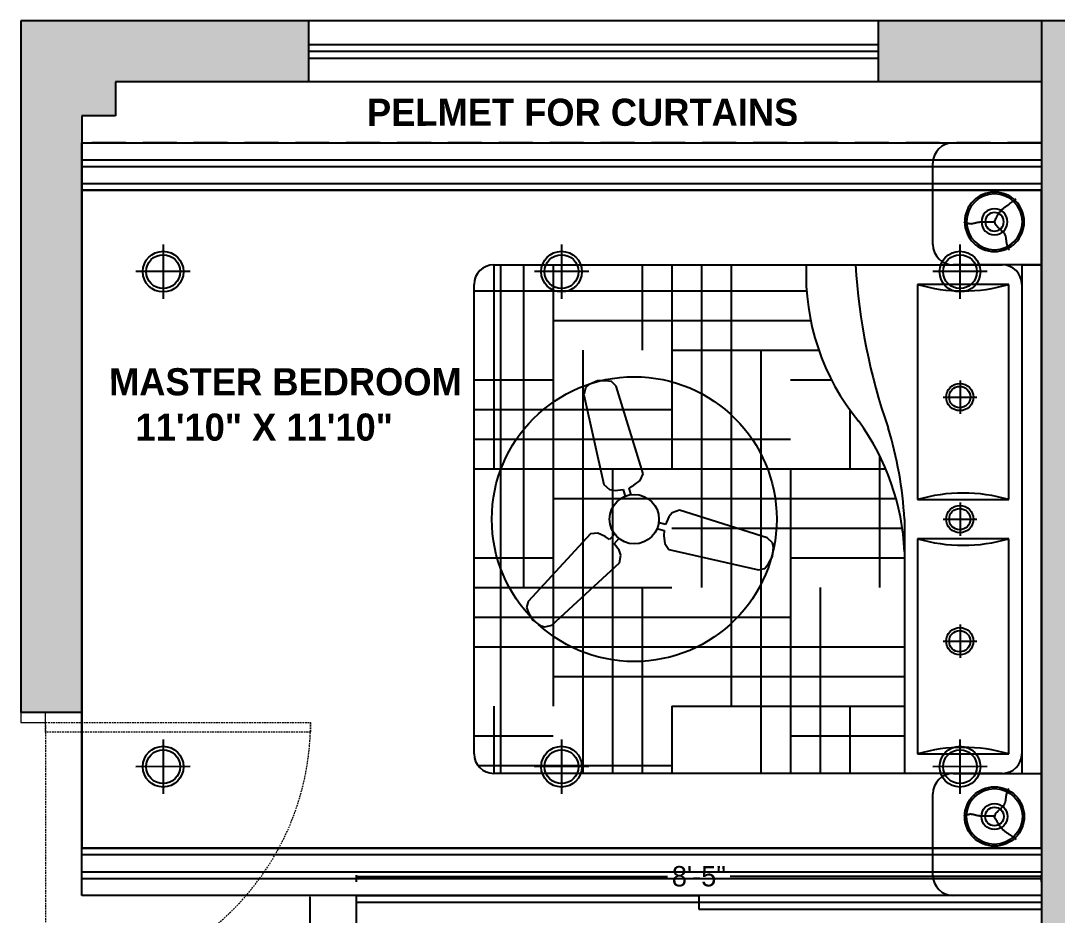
# Model space of a CAD drawing. Header units: inches. Extents: x 9636 to 21597, y -10243 to 557.
# Drawn here: x 12166.2 to 12319, y -6060.4 to -5928.5 of the extents above; entities that cross this region are included whole.
import ezdxf

# ---------------------------------------------------------------- set-up
doc = ezdxf.new("R2010")
doc.units = ezdxf.units.IN
doc.header["$MEASUREMENT"] = 0
for name, pattern in [('DASHED', [0.75, 0.5, -0.25]), ('DASHED2', [0.375, 0.25, -0.125]), ('HIDDEN', [0.375, 0.25, -0.125])]:
    doc.linetypes.add(name, pattern=pattern)
for name, color, linetype in [('A-Door-Frame', 1, 'Continuous'), ('A-Door-Swing', 8, 'HIDDEN'), ('IEL-HATCH-002', 7, 'Continuous'), ('TEFRİŞ', 11, 'Continuous'), ('THIET-BI', 21, 'Continuous')]:
    doc.layers.add(name, color=color, linetype=linetype)
doc.styles.add('HEMI', font='stylu.ttf')
doc.styles.add('MtXpl_Stylus_BT', font='')
doc.styles.get('MtXpl_Stylus_BT').set_extended_font_data('Stylus BT', bold=True)
pattern_1 = [(360, (11492.2, -2739.6), (744, 744), [744, -744]), (360, (11492.2, -2863.6), (744, 744), [744, -744]), (360, (11492.2, -2987.6), (744, 744), [744, -744]), (360, (11492.2, -3111.6), (744, 744), [744, -744]), (360, (11492.2, -3235.6), (744, 744), [744, -744]), (360, (11492.2, -3359.6), (744, 744), [744, -744]), (360, (11492.2, -3483.6), (744, 744), [744, -744]), (270, (12236.2, -2739.6), (-744, -744), [744, -744]), (270, (12360.2, -2739.6), (-744, -744), [744, -744]), (270, (12484.2, -2739.6), (-744, -744), [744, -744]), (270, (12608.2, -2739.6), (-744, -744), [744, -744]), (270, (12732.2, -2739.6), (-744, -744), [744, -744]), (270, (12856.2, -2739.6), (-744, -744), [744, -744]), (270, (12980.2, -2739.6), (-744, -744), [744, -744])]

# ---------------------------------------------------------------- blocks, each defined once
blk = doc.blocks.new('bhtrht')
at = {"layer": 'IEL-HATCH-002', "true_color": 0x939598, "transparency": 33554687}
h = blk.add_hatch(color=252, dxfattribs=at)
h.dxf.hatch_style = 1
h.paths.add_polyline_path([(12208.66, -5928.51), (12166.16, -5928.51), (12166.16, -6030.51), (12169.83, -6030.51), (12175.16, -6030.51), (12175.16, -5942.51), (12180.16, -5942.51), (12180.16, -5937.51), (12208.66, -5937.51)])
h.paths.add_polyline_path([(12316.66, -5928.51), (12292.66, -5928.51), (12292.66, -5937.51), (12316.66, -5937.51)])
h.paths.add_polyline_path([(12395.16, -5928.51), (12316.66, -5928.51), (12316.66, -6147.51), (12323.16, -6147.51), (12323.16, -5937.51), (12395.16, -5937.51)])
h.paths.add_polyline_path([(12424.16, -6147.51), (12400.16, -6147.51), (12400.16, -6033.51), (12396.5, -6033.51), (12395.16, -6033.51), (12395.16, -6147.51), (12323.16, -6147.51), (12316.66, -6147.51), (12316.66, -6156.51), (12323.16, -6156.51), (12395.16, -6156.51), (12424.16, -6156.51), (12424.16, -6152.84)])
h.paths.add_polyline_path([(12316.66, -6147.51), (12175.16, -6147.51), (12175.16, -6127.81), (12175.16, -6084.51), (12184.66, -6084.51), (12184.66, -6079.51), (12175.16, -6079.51), (12175.16, -6072.51), (12166.16, -6072.51), (12166.16, -6156.51), (12316.66, -6156.51)])
h.paths.add_polyline_path([(12636.16, -5928.51), (12606.56, -5928.51), (12606.56, -5937.51), (12627.16, -5937.51), (12627.16, -6129.51), (12627.16, -6135.51), (12627.16, -6147.51), (12467.16, -6147.51), (12467.16, -6156.51), (12636.16, -6156.51)])
h.paths.add_polyline_path([(12514.56, -5928.51), (12496.56, -5928.51), (12496.56, -5937.51), (12514.56, -5937.51)], flags=17)
h.paths.add_polyline_path([(12423.56, -5928.51), (12395.16, -5928.51), (12395.16, -6003.51), (12400.16, -6003.51), (12400.16, -5937.51), (12423.56, -5937.51)])
h = blk.add_hatch(dxfattribs=at)
h.set_pattern_fill('AR-PARQ1', color=252, scale=62, angle=-90)
h.set_pattern_definition(pattern_1)
h.paths.add_polyline_path([(12296.47, -6039.51), (12296.47, -6006.82, 0.147224), (12289.74, -5987.59, -0.185244), (12281.99, -5964.51), (12235.89, -5964.51, 0.414214), (12233.01, -5967.39), (12233.01, -6036.62, 0.414214), (12235.89, -6039.51)])
h = blk.add_hatch(dxfattribs=at)
h.set_pattern_fill('AR-PARQ1', color=252, scale=62, angle=-90)
h.set_pattern_definition(pattern_1)
h.paths.add_polyline_path([(12296.47, -6039.51), (12296.47, -6006.82, 0.147224), (12289.74, -5987.59, -0.185244), (12281.99, -5964.51), (12235.89, -5964.51, 0.414214), (12233.01, -5967.39), (12233.01, -6036.62, 0.414214), (12235.89, -6039.51)])
at = {"color": 252, "true_color": 0x939598}
for p, q in [((12316.66, -5928.51), (12166.16, -5928.51)), ((12166.16, -5928.51), (12166.16, -6030.51)), ((12208.66, -5937.51), (12208.66, -5928.51)), ((12292.66, -5937.51), (12292.66, -5928.51)), ((12395.16, -5928.51), (12316.66, -5928.51)), ((12316.66, -5928.51), (12316.66, -6156.51)), ((12208.66, -5932.01), (12292.66, -5932.01)), ((12208.66, -5933.01), (12292.66, -5933.01)), ((12208.66, -5934.01), (12292.66, -5934.01)), ((12316.66, -5937.51), (12180.16, -5937.51)), ((12180.16, -5937.51), (12180.16, -5942.51)), ((12180.16, -5942.51), (12175.16, -5942.51)), ((12175.16, -5942.51), (12175.16, -6030.51)), ((12303.66, -5946.51), (12316.66, -5946.51)), ((12316.66, -5946.51), (12316.66, -5964.51)), ((12300.66, -5961.51), (12300.66, -5949.51)), ((12316.66, -5964.51), (12303.66, -5964.51)), ((12175.16, -6030.51), (12166.16, -6030.51)), ((12303.66, -6039.51), (12316.66, -6039.51)), ((12316.66, -6039.51), (12316.66, -6057.51)), ((12300.66, -6054.51), (12300.66, -6042.51)), ((12215.66, -6055.51), (12215.66, -6054.51)), ((12215.84, -6054.69), (12261.55, -6054.69)), ((12316.48, -6054.69), (12270.78, -6054.69)), ((12316.66, -6055.51), (12316.66, -6054.51)), ((12212.66, -6057.51), (12208.63, -6057.51)), ((12208.81, -6057.69), (12208.81, -6066.87)), ((12215.66, -6057.51), (12266.16, -6057.51)), ((12215.66, -6079.51), (12215.66, -6057.51)), ((12215.66, -6058.51), (12316.66, -6058.51)), ((12266.16, -6057.51), (12266.16, -6059.51)), ((12316.66, -6057.51), (12303.66, -6057.51)), ((12266.16, -6059.51), (12316.66, -6059.51))]:
    blk.add_line(p, q, dxfattribs=at)
at = {"color": 252, "linetype": 'DASHED', "ltscale": 10, "true_color": 0x939598}
blk.add_line((12316.66, -5946.51), (12175.16, -5946.51), dxfattribs=at)
at = {"color": 252, "linetype": 'ByBlock', "true_color": 0x939598}
for p, q in [((12235.89, -5964.51), (12310.89, -5964.51)), ((12313.78, -5964.51), (12313.78, -6039.51)), ((12313.78, -5964.51), (12316.66, -5964.51)), ((12316.66, -5964.51), (12316.66, -6039.51)), ((12233.01, -6036.62), (12233.01, -5967.39)), ((12311.86, -5967.39), (12298.39, -5967.39)), ((12298.39, -5967.39), (12298.39, -5999.12)), ((12311.86, -5999.12), (12311.86, -5967.39)), ((12298.39, -5999.12), (12311.86, -5999.12)), ((12296.47, -6002.01), (12296.47, -6039.51)), ((12298.39, -6004.89), (12298.39, -6036.62)), ((12311.86, -6004.89), (12298.39, -6004.89)), ((12311.86, -6036.62), (12311.86, -6004.89)), ((12298.39, -6036.62), (12311.86, -6036.62)), ((12310.89, -6039.51), (12235.89, -6039.51)), ((12313.78, -6039.51), (12316.66, -6039.51))]:
    blk.add_line(p, q, dxfattribs=at)
at = {"color": 252, "true_color": 0x939598}
for centre, start, end in [((12303.66, -5949.51), 90, 180), ((12303.66, -5961.51), 180, 270), ((12303.66, -6042.51), 90, 180), ((12303.66, -6054.51), 180, 270)]:
    blk.add_arc(centre, 3, start, end, dxfattribs=at)
at = {"color": 252, "linetype": 'ByBlock', "true_color": 0x939598}
for centre, radius, start, end in [((12235.89, -5967.39), 2.88, 90, 180), ((12315.94, -5965.95), 33.98, 177.5673, 219.5461), ((12377.8, -5959.3), 88.69, 183.3665, 199.2534), ((12310.89, -5967.39), 2.88, 0, 90), ((12305.12, -5944.32), 24.04, 253.7398, 286.2602), ((12261.16, -6008.38), 35.35, 2.5398, 36.0403), ((12238.98, -6005.33), 57.59, 3.3065, 16.9429), ((12305.12, -6022.2), 24.04, 73.7398, 106.2602), ((12305.12, -5981.82), 24.04, 253.7398, 286.2602), ((12235.89, -6036.62), 2.88, 180, 270), ((12305.12, -6059.7), 24.04, 73.7398, 106.2602), ((12310.89, -6036.62), 2.88, 270, 0)]:
    blk.add_arc(centre, radius, start, end, dxfattribs=at)
at = {"color": 252, "true_color": 0x939598}
for points in [[(12215.84, -6054.66), (12215.84, -6054.72), (12215.66, -6054.69)], [(12316.48, -6054.66), (12316.48, -6054.72), (12316.66, -6054.69)], [(12208.78, -6057.69), (12208.84, -6057.69), (12208.81, -6057.51)]]:
    blk.add_solid(points, dxfattribs=at)
at = {"layer": 'A-Door-Frame', "color": 252, "lineweight": 5, "true_color": 0x939598}
blk.add_line((12166.16, -6030.51), (12169.83, -6030.51), dxfattribs=at)
blk.add_lwpolyline([(12166.16, -6030.51), (12166.16, -6031.98), (12169.83, -6031.98), (12169.83, -6030.51)], dxfattribs=at)
at = {"layer": 'A-Door-Swing', "color": 252, "linetype": 'DASHED2', "lineweight": 5, "true_color": 0x939598}
blk.add_line((12169.83, -6032.33), (12169.83, -6071.39), dxfattribs=at)
blk.add_lwpolyline([(12169.83, -6031.98), (12208.9, -6031.98), (12208.9, -6033.44), (12169.83, -6033.44)], close=True, dxfattribs=at)
blk.add_arc((12169.83, -6031.98), 39.07, 270, 0, dxfattribs=at)
at = {"layer": 'IEL-HATCH-002', "color": 252, "linetype": 'Continuous', "true_color": 0x939598, "transparency": 33554687}
for p, q in [((12235.91, -5964.51), (12235.91, -5994.59)), ((12240.29, -5964.51), (12240.29, -6012.09)), ((12244.66, -5964.51), (12244.66, -6029.59)), ((12257.79, -5964.51), (12257.79, -5977.09)), ((12262.16, -5964.51), (12262.16, -5994.59)), ((12266.54, -5964.51), (12266.54, -6012.09)), ((12270.91, -5964.51), (12270.91, -6029.59)), ((12233.01, -5968.34), (12282.05, -5968.34)), ((12244.66, -5972.71), (12282.64, -5972.71)), ((12249.04, -5977.09), (12249.04, -6039.51)), ((12262.16, -5977.09), (12283.84, -5977.09)), ((12275.29, -5977.09), (12275.29, -6039.51)), ((12233.01, -5981.46), (12244.66, -5981.46)), ((12279.66, -5981.46), (12285.71, -5981.46)), ((12233.01, -5985.84), (12262.16, -5985.84)), ((12288.41, -5985.87), (12288.41, -5994.59)), ((12233.01, -5990.21), (12279.66, -5990.21)), ((12292.79, -5992.61), (12292.79, -6012.09)), ((12233.01, -5994.59), (12293.7, -5994.59)), ((12253.41, -5994.59), (12253.41, -6039.51)), ((12279.66, -5994.59), (12279.66, -6039.51)), ((12244.66, -5998.96), (12295.23, -5998.96)), ((12262.16, -6003.34), (12296.14, -6003.34)), ((12233.01, -6007.71), (12244.66, -6007.71)), ((12279.66, -6007.71), (12296.47, -6007.71)), ((12233.01, -6012.09), (12262.16, -6012.09)), ((12257.79, -6012.09), (12257.79, -6039.51)), ((12284.04, -6012.09), (12284.04, -6039.51)), ((12233.01, -6016.46), (12279.66, -6016.46)), ((12233.01, -6020.84), (12296.47, -6020.84)), ((12244.66, -6025.21), (12296.47, -6025.21)), ((12235.91, -6029.59), (12235.91, -6039.51)), ((12262.16, -6029.59), (12262.16, -6039.51)), ((12262.16, -6029.59), (12296.47, -6029.59)), ((12288.41, -6029.59), (12288.41, -6039.51)), ((12233.01, -6033.96), (12244.66, -6033.96)), ((12279.66, -6033.96), (12296.47, -6033.96)), ((12233.57, -6038.34), (12262.16, -6038.34))]:
    blk.add_line(p, q, dxfattribs=at)
at = {"layer": 'TEFRİŞ', "color": 252, "linetype": 'Continuous', "true_color": 0x939598}
for p, q in [((12311.03, -5956.19), (12311.1, -5956.13)), ((12311.03, -5956.19), (12311.1, -5956.13)), ((12311.1, -5956.13), (12311.18, -5956.07)), ((12311.1, -5956.13), (12311.18, -5956.07)), ((12311.18, -5956.07), (12311.25, -5956.01)), ((12311.18, -5956.07), (12311.25, -5956.01)), ((12311.25, -5956.01), (12311.33, -5955.95)), ((12311.25, -5956.01), (12311.33, -5955.95)), ((12311.33, -5955.95), (12311.42, -5955.88)), ((12311.33, -5955.95), (12311.42, -5955.88)), ((12311.42, -5955.88), (12311.5, -5955.82)), ((12311.42, -5955.88), (12311.5, -5955.82)), ((12311.5, -5955.82), (12311.6, -5955.76)), ((12311.5, -5955.82), (12311.6, -5955.76)), ((12311.6, -5955.76), (12311.69, -5955.69)), ((12311.6, -5955.76), (12311.69, -5955.69)), ((12311.69, -5955.69), (12311.8, -5955.62)), ((12311.69, -5955.69), (12311.8, -5955.62)), ((12311.8, -5955.62), (12311.91, -5955.54)), ((12311.8, -5955.62), (12311.91, -5955.54)), ((12311.91, -5955.54), (12312.02, -5955.46)), ((12311.91, -5955.54), (12312.02, -5955.46)), ((12312.02, -5955.46), (12312.15, -5955.38)), ((12312.02, -5955.46), (12312.15, -5955.38)), ((12312.15, -5955.38), (12312.28, -5955.28)), ((12312.15, -5955.38), (12312.28, -5955.28)), ((12312.28, -5955.28), (12312.43, -5955.17)), ((12312.28, -5955.28), (12312.43, -5955.17)), ((12312.43, -5955.17), (12312.58, -5955.05)), ((12312.43, -5955.17), (12312.58, -5955.05)), ((12312.58, -5955.05), (12312.75, -5954.91)), ((12312.58, -5955.05), (12312.75, -5954.91)), ((12312.75, -5954.91), (12312.93, -5954.76)), ((12312.75, -5954.91), (12312.93, -5954.76)), ((12309.88, -5957.81), (12309.95, -5957.67)), ((12309.88, -5957.81), (12309.95, -5957.67)), ((12309.95, -5957.67), (12310.03, -5957.55)), ((12309.95, -5957.67), (12310.03, -5957.55)), ((12310.03, -5957.55), (12310.09, -5957.44)), ((12310.03, -5957.55), (12310.09, -5957.44)), ((12310.09, -5957.44), (12310.15, -5957.34)), ((12310.09, -5957.44), (12310.15, -5957.34)), ((12310.15, -5957.34), (12310.21, -5957.25)), ((12310.15, -5957.34), (12310.21, -5957.25)), ((12310.21, -5957.25), (12310.26, -5957.16)), ((12310.21, -5957.25), (12310.26, -5957.16)), ((12310.26, -5957.16), (12310.31, -5957.08)), ((12310.26, -5957.16), (12310.31, -5957.08)), ((12310.31, -5957.08), (12310.36, -5957)), ((12310.31, -5957.08), (12310.36, -5957)), ((12310.36, -5957), (12310.41, -5956.92)), ((12310.36, -5957), (12310.41, -5956.92)), ((12310.41, -5956.92), (12310.46, -5956.84)), ((12310.41, -5956.92), (12310.46, -5956.84)), ((12310.46, -5956.84), (12310.5, -5956.77)), ((12310.46, -5956.84), (12310.5, -5956.77)), ((12310.5, -5956.77), (12310.55, -5956.7)), ((12310.5, -5956.77), (12310.55, -5956.7)), ((12310.55, -5956.7), (12310.6, -5956.63)), ((12310.55, -5956.7), (12310.6, -5956.63)), ((12310.6, -5956.63), (12310.66, -5956.57)), ((12310.6, -5956.63), (12310.66, -5956.57)), ((12310.66, -5956.57), (12310.71, -5956.5)), ((12310.66, -5956.57), (12310.71, -5956.5)), ((12310.71, -5956.5), (12310.77, -5956.44)), ((12310.71, -5956.5), (12310.77, -5956.44)), ((12310.77, -5956.44), (12310.83, -5956.37)), ((12310.77, -5956.44), (12310.83, -5956.37)), ((12310.83, -5956.37), (12310.9, -5956.31)), ((12310.83, -5956.37), (12310.9, -5956.31)), ((12310.9, -5956.31), (12310.96, -5956.25)), ((12310.9, -5956.31), (12310.96, -5956.25)), ((12310.96, -5956.25), (12311.03, -5956.19)), ((12310.96, -5956.25), (12311.03, -5956.19)), ((12305.36, -5958.26), (12305.22, -5958.21)), ((12305.36, -5958.26), (12305.22, -5958.21)), ((12305.49, -5958.31), (12305.36, -5958.26)), ((12305.49, -5958.31), (12305.36, -5958.26)), ((12305.61, -5958.35), (12305.49, -5958.31)), ((12305.61, -5958.35), (12305.49, -5958.31)), ((12305.74, -5958.39), (12305.61, -5958.35)), ((12305.74, -5958.39), (12305.61, -5958.35)), ((12305.86, -5958.42), (12305.74, -5958.39)), ((12305.86, -5958.42), (12305.74, -5958.39)), ((12305.97, -5958.45), (12305.86, -5958.42)), ((12305.97, -5958.45), (12305.86, -5958.42)), ((12306.08, -5958.47), (12305.97, -5958.45)), ((12306.08, -5958.47), (12305.97, -5958.45)), ((12306.18, -5958.48), (12306.08, -5958.47)), ((12306.18, -5958.48), (12306.08, -5958.47)), ((12306.27, -5958.49), (12306.18, -5958.48)), ((12306.27, -5958.49), (12306.18, -5958.48)), ((12306.37, -5958.48), (12306.27, -5958.49)), ((12306.37, -5958.48), (12306.27, -5958.49)), ((12306.45, -5958.47), (12306.37, -5958.48)), ((12306.45, -5958.47), (12306.37, -5958.48)), ((12306.54, -5958.45), (12306.45, -5958.47)), ((12306.54, -5958.45), (12306.45, -5958.47)), ((12306.62, -5958.43), (12306.54, -5958.45)), ((12306.62, -5958.43), (12306.54, -5958.45)), ((12306.7, -5958.41), (12306.62, -5958.43)), ((12306.7, -5958.41), (12306.62, -5958.43)), ((12306.78, -5958.39), (12306.7, -5958.41)), ((12306.78, -5958.39), (12306.7, -5958.41)), ((12306.86, -5958.37), (12306.78, -5958.39)), ((12306.86, -5958.37), (12306.78, -5958.39)), ((12306.94, -5958.35), (12306.86, -5958.37)), ((12306.94, -5958.35), (12306.86, -5958.37)), ((12307.02, -5958.33), (12306.94, -5958.35)), ((12307.02, -5958.33), (12306.94, -5958.35)), ((12307.1, -5958.31), (12307.02, -5958.33)), ((12307.1, -5958.31), (12307.02, -5958.33)), ((12307.18, -5958.3), (12307.1, -5958.31)), ((12307.18, -5958.3), (12307.1, -5958.31)), ((12307.26, -5958.28), (12307.18, -5958.3)), ((12307.26, -5958.28), (12307.18, -5958.3)), ((12307.34, -5958.27), (12307.26, -5958.28)), ((12307.34, -5958.27), (12307.26, -5958.28)), ((12307.41, -5958.25), (12307.34, -5958.27)), ((12307.41, -5958.25), (12307.34, -5958.27)), ((12307.49, -5958.24), (12307.41, -5958.25)), ((12307.49, -5958.24), (12307.41, -5958.25)), ((12307.57, -5958.23), (12307.49, -5958.24)), ((12307.57, -5958.23), (12307.49, -5958.24)), ((12307.64, -5958.22), (12307.57, -5958.23)), ((12307.64, -5958.22), (12307.57, -5958.23)), ((12307.72, -5958.22), (12307.64, -5958.22)), ((12307.72, -5958.22), (12307.64, -5958.22)), ((12307.79, -5958.21), (12307.72, -5958.22)), ((12307.79, -5958.21), (12307.72, -5958.22)), ((12307.87, -5958.21), (12307.79, -5958.21)), ((12307.87, -5958.21), (12307.79, -5958.21)), ((12307.95, -5958.2), (12307.87, -5958.21)), ((12307.95, -5958.2), (12307.87, -5958.21)), ((12308.03, -5958.2), (12307.95, -5958.2)), ((12308.03, -5958.2), (12307.95, -5958.2)), ((12308.11, -5958.2), (12308.03, -5958.2)), ((12308.11, -5958.2), (12308.03, -5958.2)), ((12308.19, -5958.21), (12308.11, -5958.2)), ((12308.19, -5958.21), (12308.11, -5958.2)), ((12308.28, -5958.21), (12308.19, -5958.21)), ((12308.28, -5958.21), (12308.19, -5958.21)), ((12308.36, -5958.21), (12308.28, -5958.21)), ((12308.36, -5958.21), (12308.28, -5958.21)), ((12308.45, -5958.21), (12308.36, -5958.21)), ((12308.45, -5958.21), (12308.36, -5958.21)), ((12308.54, -5958.21), (12308.45, -5958.21)), ((12308.54, -5958.21), (12308.45, -5958.21)), ((12308.64, -5958.22), (12308.54, -5958.21)), ((12308.64, -5958.22), (12308.54, -5958.21)), ((12308.73, -5958.22), (12308.64, -5958.22)), ((12308.73, -5958.22), (12308.64, -5958.22)), ((12308.83, -5958.21), (12308.73, -5958.22)), ((12308.83, -5958.21), (12308.73, -5958.22)), ((12308.94, -5958.21), (12308.83, -5958.21)), ((12308.94, -5958.21), (12308.83, -5958.21)), ((12309.06, -5958.21), (12308.94, -5958.21)), ((12309.06, -5958.21), (12308.94, -5958.21)), ((12309.18, -5958.21), (12309.06, -5958.21)), ((12309.18, -5958.21), (12309.06, -5958.21)), ((12309.33, -5958.21), (12309.18, -5958.21)), ((12309.33, -5958.21), (12309.18, -5958.21)), ((12309.49, -5958.21), (12309.33, -5958.21)), ((12309.49, -5958.21), (12309.33, -5958.21)), ((12309.67, -5958.22), (12309.49, -5958.21)), ((12309.67, -5958.22), (12309.49, -5958.21)), ((12309.61, -5958.33), (12309.71, -5958.13)), ((12309.61, -5958.33), (12309.71, -5958.13)), ((12309.88, -5958.24), (12309.67, -5958.22)), ((12309.88, -5958.24), (12309.67, -5958.22)), ((12309.68, -5958.14), (12309.79, -5958.34)), ((12309.68, -5958.14), (12309.79, -5958.34)), ((12309.71, -5958.13), (12309.8, -5957.96)), ((12309.71, -5958.13), (12309.8, -5957.96)), ((12309.79, -5958.34), (12309.9, -5958.52)), ((12309.79, -5958.34), (12309.9, -5958.52)), ((12309.8, -5957.96), (12309.88, -5957.81)), ((12309.8, -5957.96), (12309.88, -5957.81)), ((12309.9, -5958.52), (12310.01, -5958.68)), ((12309.9, -5958.52), (12310.01, -5958.68)), ((12310.01, -5958.68), (12310.12, -5958.82)), ((12310.01, -5958.68), (12310.12, -5958.82)), ((12310.12, -5958.82), (12310.22, -5958.93)), ((12310.12, -5958.82), (12310.22, -5958.93)), ((12310.22, -5958.93), (12310.33, -5959.04)), ((12310.22, -5958.93), (12310.33, -5959.04)), ((12310.33, -5959.04), (12310.42, -5959.13)), ((12310.33, -5959.04), (12310.42, -5959.13)), ((12310.42, -5959.13), (12310.52, -5959.22)), ((12310.42, -5959.13), (12310.52, -5959.22)), ((12310.52, -5959.22), (12310.61, -5959.29)), ((12310.52, -5959.22), (12310.61, -5959.29)), ((12310.61, -5959.29), (12310.69, -5959.37)), ((12310.61, -5959.29), (12310.69, -5959.37)), ((12310.69, -5959.37), (12310.77, -5959.44)), ((12310.69, -5959.37), (12310.77, -5959.44)), ((12310.77, -5959.44), (12310.85, -5959.51)), ((12310.77, -5959.44), (12310.85, -5959.51)), ((12310.85, -5959.51), (12310.92, -5959.58)), ((12310.85, -5959.51), (12310.92, -5959.58)), ((12310.92, -5959.58), (12310.99, -5959.64)), ((12310.92, -5959.58), (12310.99, -5959.64)), ((12310.99, -5959.64), (12311.05, -5959.71)), ((12310.99, -5959.64), (12311.05, -5959.71)), ((12311.05, -5959.71), (12311.1, -5959.78)), ((12311.05, -5959.71), (12311.1, -5959.78)), ((12311.1, -5959.78), (12311.15, -5959.85)), ((12311.1, -5959.78), (12311.15, -5959.85)), ((12311.15, -5959.85), (12311.2, -5959.92)), ((12311.15, -5959.85), (12311.2, -5959.92)), ((12311.2, -5959.92), (12311.23, -5959.99)), ((12311.2, -5959.92), (12311.23, -5959.99)), ((12311.23, -5959.99), (12311.27, -5960.06)), ((12311.23, -5959.99), (12311.27, -5960.06)), ((12311.27, -5960.06), (12311.3, -5960.13)), ((12311.27, -5960.06), (12311.3, -5960.13)), ((12311.3, -5960.13), (12311.33, -5960.2)), ((12311.3, -5960.13), (12311.33, -5960.2)), ((12311.33, -5960.2), (12311.35, -5960.28)), ((12311.33, -5960.2), (12311.35, -5960.28)), ((12311.35, -5960.28), (12311.37, -5960.35)), ((12311.35, -5960.28), (12311.37, -5960.35)), ((12311.37, -5960.35), (12311.39, -5960.42)), ((12311.37, -5960.35), (12311.39, -5960.42)), ((12311.39, -5960.42), (12311.4, -5960.5)), ((12311.39, -5960.42), (12311.4, -5960.5)), ((12311.4, -5960.5), (12311.42, -5960.57)), ((12311.4, -5960.5), (12311.42, -5960.57)), ((12311.42, -5960.57), (12311.43, -5960.65)), ((12311.42, -5960.57), (12311.43, -5960.65)), ((12311.43, -5960.65), (12311.44, -5960.72)), ((12311.43, -5960.65), (12311.44, -5960.72)), ((12311.44, -5960.72), (12311.44, -5960.79)), ((12311.44, -5960.72), (12311.44, -5960.79)), ((12311.44, -5960.79), (12311.45, -5960.87)), ((12311.44, -5960.79), (12311.45, -5960.87)), ((12311.45, -5960.87), (12311.46, -5960.94)), ((12311.45, -5960.87), (12311.46, -5960.94)), ((12311.46, -5960.94), (12311.47, -5961.02)), ((12311.46, -5960.94), (12311.47, -5961.02)), ((12311.47, -5961.02), (12311.48, -5961.09)), ((12311.47, -5961.02), (12311.48, -5961.09)), ((12311.48, -5961.09), (12311.49, -5961.17)), ((12311.48, -5961.09), (12311.49, -5961.17)), ((12311.49, -5961.17), (12311.51, -5961.24)), ((12311.49, -5961.17), (12311.51, -5961.24)), ((12311.51, -5961.24), (12311.52, -5961.32)), ((12311.51, -5961.24), (12311.52, -5961.32)), ((12311.52, -5961.32), (12311.54, -5961.4)), ((12311.52, -5961.32), (12311.54, -5961.4)), ((12311.54, -5961.4), (12311.56, -5961.49)), ((12311.54, -5961.4), (12311.56, -5961.49)), ((12311.56, -5961.49), (12311.58, -5961.58)), ((12311.56, -5961.49), (12311.58, -5961.58)), ((12311.58, -5961.58), (12311.61, -5961.67)), ((12311.58, -5961.58), (12311.61, -5961.67)), ((12311.61, -5961.67), (12311.64, -5961.77)), ((12311.61, -5961.67), (12311.64, -5961.77)), ((12311.64, -5961.77), (12311.67, -5961.87)), ((12311.64, -5961.77), (12311.67, -5961.87)), ((12311.67, -5961.87), (12311.71, -5961.97)), ((12311.67, -5961.87), (12311.71, -5961.97)), ((12311.71, -5961.97), (12311.75, -5962.06)), ((12311.71, -5961.97), (12311.75, -5962.06)), ((12311.75, -5962.06), (12311.79, -5962.15)), ((12311.75, -5962.06), (12311.79, -5962.15)), ((12311.79, -5962.15), (12311.84, -5962.23)), ((12311.79, -5962.15), (12311.84, -5962.23)), ((12311.84, -5962.23), (12311.89, -5962.3)), ((12311.84, -5962.23), (12311.89, -5962.3)), ((12311.84, -6041.79), (12311.89, -6041.72)), ((12311.84, -6041.79), (12311.89, -6041.72)), ((12311.44, -6043.22), (12311.45, -6043.15)), ((12311.44, -6043.22), (12311.45, -6043.15)), ((12311.44, -6043.3), (12311.44, -6043.22)), ((12311.44, -6043.3), (12311.44, -6043.22)), ((12311.45, -6043.15), (12311.46, -6043.08)), ((12311.45, -6043.15), (12311.46, -6043.08)), ((12311.46, -6043.08), (12311.47, -6043)), ((12311.46, -6043.08), (12311.47, -6043)), ((12311.47, -6043), (12311.48, -6042.93)), ((12311.47, -6043), (12311.48, -6042.93)), ((12311.48, -6042.93), (12311.49, -6042.85)), ((12311.48, -6042.93), (12311.49, -6042.85)), ((12311.49, -6042.85), (12311.51, -6042.78)), ((12311.49, -6042.85), (12311.51, -6042.78)), ((12311.51, -6042.78), (12311.52, -6042.7)), ((12311.51, -6042.78), (12311.52, -6042.7)), ((12311.52, -6042.7), (12311.54, -6042.61)), ((12311.52, -6042.7), (12311.54, -6042.61)), ((12311.54, -6042.61), (12311.56, -6042.53)), ((12311.54, -6042.61), (12311.56, -6042.53)), ((12311.56, -6042.53), (12311.58, -6042.44)), ((12311.56, -6042.53), (12311.58, -6042.44)), ((12311.58, -6042.44), (12311.61, -6042.34)), ((12311.58, -6042.44), (12311.61, -6042.34)), ((12311.61, -6042.34), (12311.64, -6042.25)), ((12311.61, -6042.34), (12311.64, -6042.25)), ((12311.64, -6042.25), (12311.67, -6042.15)), ((12311.64, -6042.25), (12311.67, -6042.15)), ((12311.67, -6042.15), (12311.71, -6042.05)), ((12311.67, -6042.15), (12311.71, -6042.05)), ((12311.71, -6042.05), (12311.75, -6041.96)), ((12311.71, -6042.05), (12311.75, -6041.96)), ((12311.75, -6041.96), (12311.79, -6041.87)), ((12311.75, -6041.96), (12311.79, -6041.87)), ((12311.79, -6041.87), (12311.84, -6041.79)), ((12311.79, -6041.87), (12311.84, -6041.79)), ((12310.42, -6044.89), (12310.52, -6044.8)), ((12310.42, -6044.89), (12310.52, -6044.8)), ((12310.52, -6044.8), (12310.61, -6044.72)), ((12310.52, -6044.8), (12310.61, -6044.72)), ((12310.61, -6044.72), (12310.69, -6044.65)), ((12310.61, -6044.72), (12310.69, -6044.65)), ((12310.69, -6044.65), (12310.77, -6044.58)), ((12310.69, -6044.65), (12310.77, -6044.58)), ((12310.77, -6044.58), (12310.85, -6044.51)), ((12310.77, -6044.58), (12310.85, -6044.51)), ((12310.85, -6044.51), (12310.92, -6044.44)), ((12310.85, -6044.51), (12310.92, -6044.44)), ((12310.92, -6044.44), (12310.99, -6044.37)), ((12310.92, -6044.44), (12310.99, -6044.37)), ((12310.99, -6044.37), (12311.05, -6044.31)), ((12310.99, -6044.37), (12311.05, -6044.31)), ((12311.05, -6044.31), (12311.1, -6044.24)), ((12311.05, -6044.31), (12311.1, -6044.24)), ((12311.1, -6044.24), (12311.15, -6044.17)), ((12311.1, -6044.24), (12311.15, -6044.17)), ((12311.15, -6044.17), (12311.2, -6044.1)), ((12311.15, -6044.17), (12311.2, -6044.1)), ((12311.2, -6044.1), (12311.23, -6044.03)), ((12311.2, -6044.1), (12311.23, -6044.03)), ((12311.23, -6044.03), (12311.27, -6043.96)), ((12311.23, -6044.03), (12311.27, -6043.96)), ((12311.27, -6043.96), (12311.3, -6043.89)), ((12311.27, -6043.96), (12311.3, -6043.89)), ((12311.3, -6043.89), (12311.33, -6043.81)), ((12311.3, -6043.89), (12311.33, -6043.81)), ((12311.33, -6043.81), (12311.35, -6043.74)), ((12311.33, -6043.81), (12311.35, -6043.74)), ((12311.35, -6043.74), (12311.37, -6043.67)), ((12311.35, -6043.74), (12311.37, -6043.67)), ((12311.37, -6043.67), (12311.39, -6043.59)), ((12311.37, -6043.67), (12311.39, -6043.59)), ((12311.39, -6043.59), (12311.4, -6043.52)), ((12311.39, -6043.59), (12311.4, -6043.52)), ((12311.4, -6043.52), (12311.42, -6043.45)), ((12311.4, -6043.52), (12311.42, -6043.45)), ((12311.42, -6043.45), (12311.43, -6043.37)), ((12311.42, -6043.45), (12311.43, -6043.37)), ((12311.43, -6043.37), (12311.44, -6043.3)), ((12311.43, -6043.37), (12311.44, -6043.3)), ((12305.36, -6045.76), (12305.22, -6045.8)), ((12305.36, -6045.76), (12305.22, -6045.8)), ((12305.49, -6045.71), (12305.36, -6045.76)), ((12305.49, -6045.71), (12305.36, -6045.76)), ((12305.61, -6045.67), (12305.49, -6045.71)), ((12305.61, -6045.67), (12305.49, -6045.71)), ((12305.74, -6045.63), (12305.61, -6045.67)), ((12305.74, -6045.63), (12305.61, -6045.67)), ((12305.86, -6045.59), (12305.74, -6045.63)), ((12305.86, -6045.59), (12305.74, -6045.63)), ((12305.97, -6045.57), (12305.86, -6045.59)), ((12305.97, -6045.57), (12305.86, -6045.59)), ((12306.08, -6045.55), (12305.97, -6045.57)), ((12306.08, -6045.55), (12305.97, -6045.57)), ((12306.18, -6045.53), (12306.08, -6045.55)), ((12306.18, -6045.53), (12306.08, -6045.55)), ((12306.27, -6045.53), (12306.18, -6045.53)), ((12306.27, -6045.53), (12306.18, -6045.53)), ((12306.37, -6045.54), (12306.27, -6045.53)), ((12306.37, -6045.54), (12306.27, -6045.53)), ((12306.45, -6045.55), (12306.37, -6045.54)), ((12306.45, -6045.55), (12306.37, -6045.54)), ((12306.54, -6045.57), (12306.45, -6045.55)), ((12306.54, -6045.57), (12306.45, -6045.55)), ((12306.62, -6045.58), (12306.54, -6045.57)), ((12306.62, -6045.58), (12306.54, -6045.57)), ((12306.7, -6045.61), (12306.62, -6045.58)), ((12306.7, -6045.61), (12306.62, -6045.58)), ((12306.78, -6045.63), (12306.7, -6045.61)), ((12306.78, -6045.63), (12306.7, -6045.61)), ((12306.86, -6045.65), (12306.78, -6045.63)), ((12306.86, -6045.65), (12306.78, -6045.63)), ((12306.94, -6045.67), (12306.86, -6045.65)), ((12306.94, -6045.67), (12306.86, -6045.65)), ((12307.02, -6045.69), (12306.94, -6045.67)), ((12307.02, -6045.69), (12306.94, -6045.67)), ((12307.1, -6045.71), (12307.02, -6045.69)), ((12307.1, -6045.71), (12307.02, -6045.69)), ((12307.18, -6045.72), (12307.1, -6045.71)), ((12307.18, -6045.72), (12307.1, -6045.71)), ((12307.26, -6045.74), (12307.18, -6045.72)), ((12307.26, -6045.74), (12307.18, -6045.72)), ((12307.34, -6045.75), (12307.26, -6045.74)), ((12307.34, -6045.75), (12307.26, -6045.74)), ((12307.41, -6045.77), (12307.34, -6045.75)), ((12307.41, -6045.77), (12307.34, -6045.75)), ((12307.49, -6045.78), (12307.41, -6045.77)), ((12307.49, -6045.78), (12307.41, -6045.77)), ((12307.57, -6045.79), (12307.49, -6045.78)), ((12307.57, -6045.79), (12307.49, -6045.78)), ((12307.64, -6045.8), (12307.57, -6045.79)), ((12307.64, -6045.8), (12307.57, -6045.79)), ((12307.72, -6045.8), (12307.64, -6045.8)), ((12307.72, -6045.8), (12307.64, -6045.8)), ((12307.79, -6045.81), (12307.72, -6045.8)), ((12307.79, -6045.81), (12307.72, -6045.8)), ((12307.87, -6045.81), (12307.79, -6045.81)), ((12307.87, -6045.81), (12307.79, -6045.81)), ((12307.95, -6045.81), (12307.87, -6045.81)), ((12307.95, -6045.81), (12307.87, -6045.81)), ((12308.03, -6045.82), (12307.95, -6045.81)), ((12308.03, -6045.82), (12307.95, -6045.81)), ((12308.11, -6045.81), (12308.03, -6045.82)), ((12308.11, -6045.81), (12308.03, -6045.82)), ((12308.19, -6045.81), (12308.11, -6045.81)), ((12308.19, -6045.81), (12308.11, -6045.81)), ((12308.28, -6045.81), (12308.19, -6045.81)), ((12308.28, -6045.81), (12308.19, -6045.81)), ((12308.36, -6045.81), (12308.28, -6045.81)), ((12308.36, -6045.81), (12308.28, -6045.81)), ((12308.45, -6045.81), (12308.36, -6045.81)), ((12308.45, -6045.81), (12308.36, -6045.81)), ((12308.54, -6045.8), (12308.45, -6045.81)), ((12308.54, -6045.8), (12308.45, -6045.81)), ((12308.64, -6045.8), (12308.54, -6045.8)), ((12308.64, -6045.8), (12308.54, -6045.8)), ((12308.73, -6045.8), (12308.64, -6045.8)), ((12308.73, -6045.8), (12308.64, -6045.8)), ((12308.83, -6045.81), (12308.73, -6045.8)), ((12308.83, -6045.81), (12308.73, -6045.8)), ((12308.94, -6045.81), (12308.83, -6045.81)), ((12308.94, -6045.81), (12308.83, -6045.81)), ((12309.06, -6045.81), (12308.94, -6045.81)), ((12309.06, -6045.81), (12308.94, -6045.81)), ((12309.18, -6045.81), (12309.06, -6045.81)), ((12309.18, -6045.81), (12309.06, -6045.81)), ((12309.33, -6045.81), (12309.18, -6045.81)), ((12309.33, -6045.81), (12309.18, -6045.81)), ((12309.49, -6045.81), (12309.33, -6045.81)), ((12309.49, -6045.81), (12309.33, -6045.81)), ((12309.67, -6045.8), (12309.49, -6045.81)), ((12309.67, -6045.8), (12309.49, -6045.81)), ((12309.61, -6045.69), (12309.71, -6045.89)), ((12309.61, -6045.69), (12309.71, -6045.89)), ((12309.88, -6045.78), (12309.67, -6045.8)), ((12309.88, -6045.78), (12309.67, -6045.8)), ((12309.68, -6045.88), (12309.79, -6045.67)), ((12309.68, -6045.88), (12309.79, -6045.67)), ((12309.71, -6045.89), (12309.8, -6046.06)), ((12309.71, -6045.89), (12309.8, -6046.06)), ((12309.79, -6045.67), (12309.9, -6045.49)), ((12309.79, -6045.67), (12309.9, -6045.49)), ((12309.8, -6046.06), (12309.88, -6046.21)), ((12309.8, -6046.06), (12309.88, -6046.21)), ((12309.88, -6046.21), (12309.95, -6046.35)), ((12309.88, -6046.21), (12309.95, -6046.35)), ((12309.9, -6045.49), (12310.01, -6045.34)), ((12309.9, -6045.49), (12310.01, -6045.34)), ((12309.95, -6046.35), (12310.03, -6046.47)), ((12309.95, -6046.35), (12310.03, -6046.47)), ((12310.01, -6045.34), (12310.12, -6045.2)), ((12310.01, -6045.34), (12310.12, -6045.2)), ((12310.12, -6045.2), (12310.22, -6045.08)), ((12310.12, -6045.2), (12310.22, -6045.08)), ((12310.22, -6045.08), (12310.33, -6044.98)), ((12310.22, -6045.08), (12310.33, -6044.98)), ((12310.33, -6044.98), (12310.42, -6044.89)), ((12310.33, -6044.98), (12310.42, -6044.89)), ((12310.03, -6046.47), (12310.09, -6046.58)), ((12310.03, -6046.47), (12310.09, -6046.58)), ((12310.09, -6046.58), (12310.15, -6046.68)), ((12310.09, -6046.58), (12310.15, -6046.68)), ((12310.15, -6046.68), (12310.21, -6046.77)), ((12310.15, -6046.68), (12310.21, -6046.77)), ((12310.21, -6046.77), (12310.26, -6046.86)), ((12310.21, -6046.77), (12310.26, -6046.86)), ((12310.26, -6046.86), (12310.31, -6046.94)), ((12310.26, -6046.86), (12310.31, -6046.94)), ((12310.31, -6046.94), (12310.36, -6047.02)), ((12310.31, -6046.94), (12310.36, -6047.02)), ((12310.36, -6047.02), (12310.41, -6047.1)), ((12310.36, -6047.02), (12310.41, -6047.1)), ((12310.41, -6047.1), (12310.46, -6047.18)), ((12310.41, -6047.1), (12310.46, -6047.18)), ((12310.46, -6047.18), (12310.5, -6047.25)), ((12310.46, -6047.18), (12310.5, -6047.25)), ((12310.5, -6047.25), (12310.55, -6047.32)), ((12310.5, -6047.25), (12310.55, -6047.32)), ((12310.55, -6047.32), (12310.6, -6047.39)), ((12310.55, -6047.32), (12310.6, -6047.39)), ((12310.6, -6047.39), (12310.66, -6047.45)), ((12310.6, -6047.39), (12310.66, -6047.45)), ((12310.66, -6047.45), (12310.71, -6047.52)), ((12310.66, -6047.45), (12310.71, -6047.52)), ((12310.71, -6047.52), (12310.77, -6047.58)), ((12310.71, -6047.52), (12310.77, -6047.58)), ((12310.77, -6047.58), (12310.83, -6047.65)), ((12310.77, -6047.58), (12310.83, -6047.65)), ((12310.83, -6047.65), (12310.9, -6047.71)), ((12310.83, -6047.65), (12310.9, -6047.71)), ((12310.9, -6047.71), (12310.96, -6047.77)), ((12310.9, -6047.71), (12310.96, -6047.77)), ((12310.96, -6047.77), (12311.03, -6047.83)), ((12310.96, -6047.77), (12311.03, -6047.83)), ((12311.03, -6047.83), (12311.1, -6047.89)), ((12311.03, -6047.83), (12311.1, -6047.89)), ((12311.1, -6047.89), (12311.18, -6047.95)), ((12311.1, -6047.89), (12311.18, -6047.95)), ((12311.18, -6047.95), (12311.25, -6048.01)), ((12311.18, -6047.95), (12311.25, -6048.01)), ((12311.25, -6048.01), (12311.33, -6048.07)), ((12311.25, -6048.01), (12311.33, -6048.07)), ((12311.33, -6048.07), (12311.42, -6048.13)), ((12311.33, -6048.07), (12311.42, -6048.13)), ((12311.42, -6048.13), (12311.5, -6048.2)), ((12311.42, -6048.13), (12311.5, -6048.2)), ((12311.5, -6048.2), (12311.6, -6048.26)), ((12311.5, -6048.2), (12311.6, -6048.26)), ((12311.6, -6048.26), (12311.69, -6048.33)), ((12311.6, -6048.26), (12311.69, -6048.33)), ((12311.69, -6048.33), (12311.8, -6048.4)), ((12311.69, -6048.33), (12311.8, -6048.4)), ((12311.8, -6048.4), (12311.91, -6048.47)), ((12311.8, -6048.4), (12311.91, -6048.47)), ((12311.91, -6048.47), (12312.02, -6048.55)), ((12311.91, -6048.47), (12312.02, -6048.55)), ((12312.02, -6048.55), (12312.15, -6048.64)), ((12312.02, -6048.55), (12312.15, -6048.64)), ((12312.15, -6048.64), (12312.28, -6048.74)), ((12312.15, -6048.64), (12312.28, -6048.74)), ((12312.28, -6048.74), (12312.43, -6048.85)), ((12312.28, -6048.74), (12312.43, -6048.85)), ((12312.43, -6048.85), (12312.58, -6048.97)), ((12312.43, -6048.85), (12312.58, -6048.97)), ((12312.58, -6048.97), (12312.75, -6049.11)), ((12312.58, -6048.97), (12312.75, -6049.11)), ((12312.75, -6049.11), (12312.93, -6049.26)), ((12312.75, -6049.11), (12312.93, -6049.26))]:
    blk.add_line(p, q, dxfattribs=at)
at = {"layer": 'TEFRİŞ', "color": 252, "linetype": 'Continuous', "true_color": 0x939598, "extrusion": (0, 0, -1)}
for major_axis, start_param, end_param in [((-3.1, 3.1), 3.926991, 10.210176), ((-2.91, -2.91), 5.497787, 11.780972), ((-2.91, -2.91), 5.497787, 11.780972), ((-1.36, -1.36), 5.497787, 11.780972), ((-1.36, -1.36), 5.497787, 11.780972), ((-0.969, -0.969), 5.497787, 11.780972), ((-0.969, -0.969), 5.497787, 11.780972)]:
    blk.add_ellipse((12309.74, -5958.16), major_axis=major_axis, ratio=1, start_param=start_param, end_param=end_param, dxfattribs=at)
at = {"layer": 'TEFRİŞ', "color": 252, "linetype": 'Continuous', "true_color": 0x939598}
for major_axis, start_param, end_param in [((-3.1, -3.1), 3.926991, 10.210176), ((-2.91, 2.91), 5.497787, 11.780972), ((-2.91, 2.91), 5.497787, 11.780972), ((-1.36, 1.36), 5.497787, 11.780972), ((-1.36, 1.36), 5.497787, 11.780972), ((-0.969, 0.969), 5.497787, 11.780972), ((-0.969, 0.969), 5.497787, 11.780972)]:
    blk.add_ellipse((12309.74, -6045.86), major_axis=major_axis, ratio=1, start_param=start_param, end_param=end_param, dxfattribs=at)
at = {"color": 252, "true_color": 0x939598, "style": 'MtXpl_Stylus_BT'}
for s, p in [('PELMET FOR CURTAINS', (12217.22, -5944.01)), ('MASTER BEDROOM', (12179.19, -5983.75)), ('11\'10" X 11\'10"', (12183.09, -5990.44))]:
    blk.add_text(s, height=4, rotation=0.0094, dxfattribs=at).set_placement(p)
at = {"color": 252, "true_color": 0x939598, "insert": (12266.16, -6054.69), "char_height": 3, "attachment_point": 5, "style": 'HEMI'}
blk.add_mtext('\\A1;8\'-5"', dxfattribs=at)
blk = doc.blocks.new('ger')
at = {"color": 5}
for p, q in [((6473.06, -970.68), (6473.07, -978.68)), ((6469.07, -974.68), (6477.07, -974.68))]:
    blk.add_line(p, q, dxfattribs=at)
for radius in [3, 2.5]:
    blk.add_circle((6473.07, -974.68), radius, dxfattribs=at)
blk = doc.blocks.new('AWEG')
at = {"color": 114, "true_color": 0x139b48}
for p, q in [((4632.04, 707.93), (4632.04, 703.01)), ((4629.57, 705.47), (4634.5, 705.47))]:
    blk.add_line(p, q, dxfattribs=at)
for radius in [2, 1.57]:
    blk.add_circle((4632, 705.47), radius, dxfattribs=at)
blk = doc.blocks.new('A$C1C43440E')
at = {"layer": 'THIET-BI', "color": 18, "true_color": 0x000000}
for p, q in [((143.8, 581.1), (139.5, 564.2)), ((152.8, 589.3), (143.8, 581.1)), ((172.3, 598), (152.8, 589.3)), ((191.8, 598.2), (172.3, 598)), ((207, 596.1), (191.8, 598.2)), ((217.6, 585.2), (207, 596.1)), ((283.9, 371.8), (217.6, 585.2)), ((139.5, 564.2), (187.9, 346)), ((260.9, 344.5), (276.4, 355.5)), ((276.4, 355.5), (283.9, 371.8)), ((187.9, 346), (202.2, 334.1)), ((202.2, 334.1), (215.2, 331.5)), ((215.2, 331.5), (234.9, 334.1)), ((234.9, 334.1), (240, 316.6)), ((249.5, 338.4), (260.9, 344.5)), ((254.3, 320.4), (249.5, 338.4)), ((354.4, 277.5), (345.6, 267.6)), ((371.8, 284), (354.4, 277.5)), ((585, 216.8), (371.8, 284)), ((338, 249.3), (320.3, 253.6)), ((345.6, 267.6), (338, 249.3)), ((173.7, 227.6), (155.8, 226)), ((191, 219.7), (173.7, 227.6)), ((316.5, 239.3), (334.4, 234.5)), ((334.4, 234.5), (334, 221.5)), ((155.8, 226), (4.2, 61.9)), ((202, 212.9), (191, 219.7)), ((215.1, 226), (202, 212.9)), ((213, 202.4), (225.6, 215.5)), ((225.1, 186.7), (213, 202.4)), ((334, 221.5), (335.9, 202.6)), ((335.9, 202.6), (346.1, 188)), ((597.5, 204.6), (585, 216.8)), ((600.1, 192.8), (597.5, 204.6)), ((229.3, 174.1), (225.1, 186.7)), ((346.1, 188), (564.1, 138.7)), ((597.8, 171.5), (600.1, 192.8)), ((61.4, 4.7), (226.1, 155.7)), ((226.1, 155.7), (229.3, 174.1)), ((578.9, 142.4), (588.3, 154.5)), ((588.3, 154.5), (597.8, 171.5)), ((564.1, 138.7), (578.9, 142.4)), ((4.2, 61.9), (0, 47.2)), ((0, 47.2), (5.8, 33)), ((5.8, 33), (15.7, 16.3)), ((15.7, 16.3), (33.1, 3.7)), ((33.1, 3.7), (44.6, 0)), ((44.6, 0), (61.4, 4.7))]:
    blk.add_line(p, q, dxfattribs=at)
blk.add_circle((262, 261.9), 60, dxfattribs=at)
blk = doc.blocks.new('3r')
blk.add_circle((6568.27, -1060.41), 21)
at = {"layer": 'THIET-BI', "xscale": 0.06069589590044594, "yscale": 0.06069589590044594, "zscale": 0.06069589590044594}
blk.add_blockref('A$C1C43440E', (6552.37, -1076.31), dxfattribs=at)

msp = doc.modelspace()

# ---------------------------------------------------------------- linework, layer by layer
at = {"color": 18, "true_color": 0x000000}
for p, q in [((12175.16, -6057.51), (12175.16, -5946.51)), ((12175.16, -5946.51), (12316.66, -5946.51)), ((12175.16, -5952.51), (12316.66, -5952.51)), ((12175.16, -5953.51), (12316.66, -5953.51)), ((12316.66, -6050.51), (12175.16, -6050.51)), ((12316.66, -6051.51), (12175.16, -6051.51)), ((12316.66, -6057.51), (12175.16, -6057.51))]:
    msp.add_line(p, q, dxfattribs=at)
at = {"color": 2, "true_color": 0xf1eb1f}
for p, q in [((12175.16, -5949.01), (12316.66, -5949.01)), ((12175.16, -5950.01), (12316.66, -5950.01)), ((12175.16, -6054.01), (12316.66, -6054.01)), ((12175.16, -6055.01), (12316.66, -6055.01))]:
    msp.add_line(p, q, dxfattribs=at)
at = {"color": 18, "true_color": 0x000000}
msp.add_lwpolyline([(12175.16, -6050.51), (12316.66, -6050.51), (12316.66, -5953.51), (12175.16, -5953.51)], close=True, dxfattribs=at)

# ---------------------------------------------------------------- block references
for name, p in [('bhtrht', (0, 0)), ('3r', (5688.36, -4941.6)), ('AWEG', (7672.63, -6689.48)), ('AWEG', (7672.63, -6707.48)), ('AWEG', (7672.63, -6725.48))]:
    msp.add_blockref(name, p)
at = {"rotation": 270}
for p in [(13161.84, 507.56), (13220.59, 507.56), (13279.34, 507.56), (13161.84, 434.56), (13220.59, 434.56), (13279.34, 434.56)]:
    msp.add_blockref('ger', p, dxfattribs=at)

doc.saveas('drawing.dxf')
